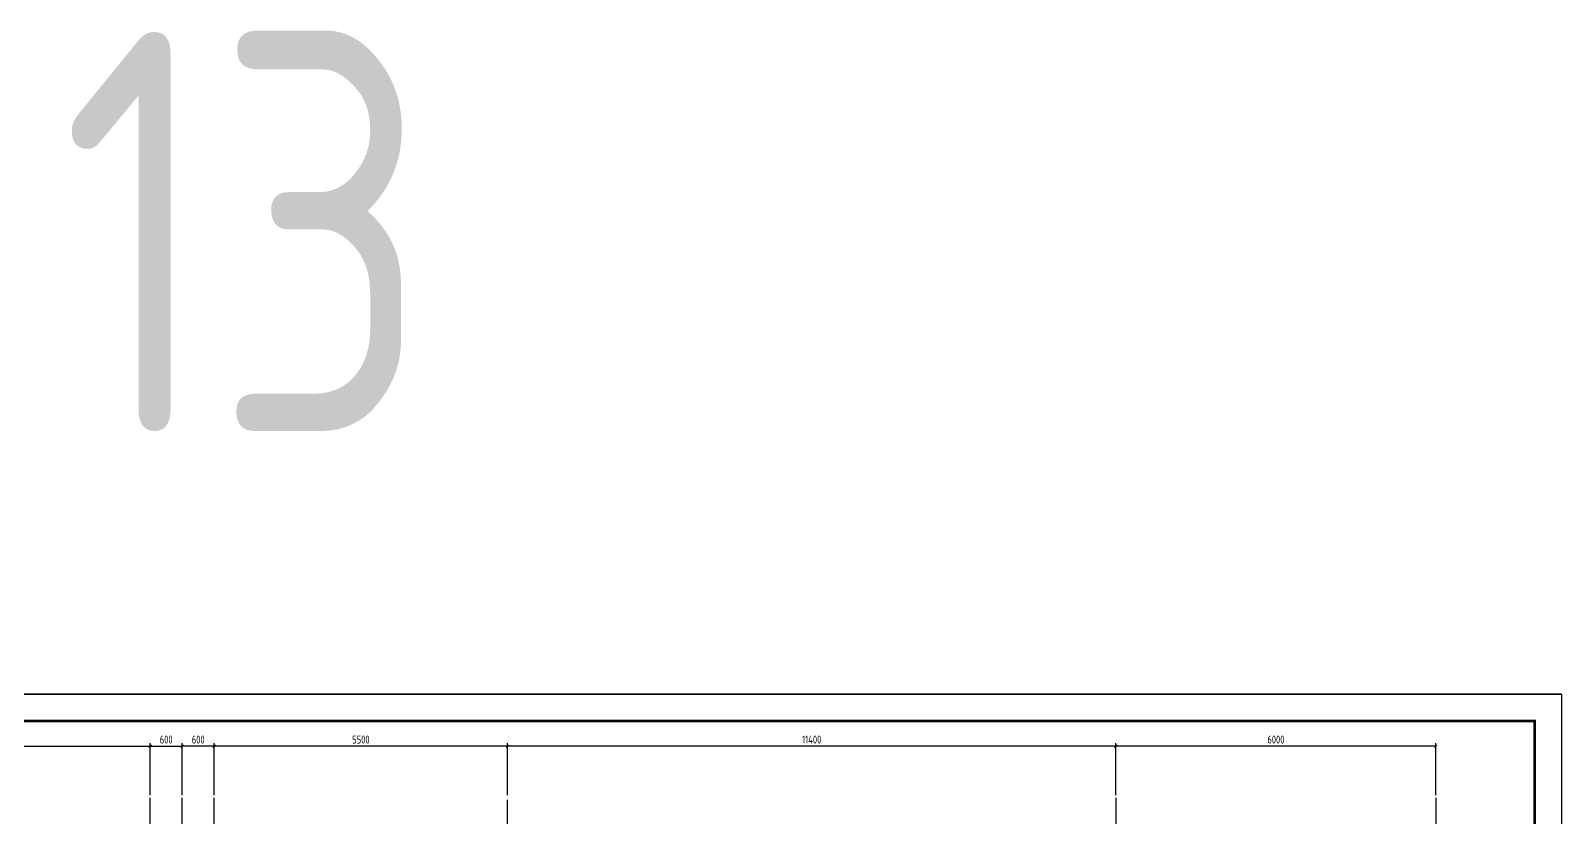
# Model space of a CAD drawing. Header units: millimetres. Extents: x 865490 to 879904, y 39442 to 44891.
# Drawn here: x 878042 to 878616, y 39998 to 40293 of the extents above; entities that cross this region are included whole.
import ezdxf

# ---------------------------------------------------------------- set-up
doc = ezdxf.new("R2010")
doc.units = ezdxf.units.MM
doc.header["$LTSCALE"] = 1000
doc.header["$MEASUREMENT"] = 0
doc.linetypes.add('CENTER', pattern=[2, 1.25, -0.25, 0.25, -0.25])
doc.linetypes.add('DOTE', pattern=[2.42, 2, -0.2, 0.02, -0.2])
for name, color, linetype in [('DIM', 7, 'Continuous'), ('DOTE', 1, 'DOTE'), ('梁集中标注', 2, 'Continuous')]:
    doc.layers.add(name, color=color, linetype=linetype)
doc.styles.add('GBHZ', font='gbenor.shx', dxfattribs={"width": 0.9, "bigfont": 'gbcbig.shx'})
doc.dimstyles.new('Y50', dxfattribs={"dimscale": 0, "dimtxt": 3, "dimasz": 0.01, "dimexe": 1.2, "dimexo": 1, "dimgap": 1, "dimtad": 1, "dimdec": 0, "dimlfac": 50, "dimzin": 0, "dimdsep": 46, "dimtxsty": 'GBHZ', "dimblk1": 'DX', "dimblk2": 'DX', "dimsah": 1, "dimcen": 0.09, "dimdle": 1, "dimadec": 0, "dimazin": 0, "dimtfac": 1, "dimtdec": 0, "dimtix": 1, "dimtmove": 2, "dimatfit": 3, "dimldrblk": 'DX', "dimfxl": 0, "dimtolj": 1, "dimtzin": 0, "dimarcsym": 0})

# ---------------------------------------------------------------- blocks, each defined once
blk = doc.blocks.new('DX')
at = {"color": 0, "linetype": 'ByBlock', "const_width": 40}
blk.add_lwpolyline([(-54, -51), (46, 49)], dxfattribs=at)
blk = doc.blocks.new('*D688')
at = {"layer": 'Defpoints', "color": 0, "transparency": 16777216}
for p in [(878087.06, 40024.47), (877977.06, 40005.16), (878087.06, 40005.16)]:
    blk.add_point(p, dxfattribs=at)
at = {"layer": 'dim', "color": 0, "lineweight": -2, "transparency": 16777216}
for p, q in [((877977.06, 40006.16), (877977.06, 40025.67)), ((878087.06, 40006.16), (878087.06, 40025.67)), ((877977.07, 40024.47), (878087.05, 40024.47))]:
    blk.add_line(p, q, dxfattribs=at)
at = {"layer": 'dim', "color": 0, "lineweight": -2, "transparency": 16777216, "xscale": 0.01, "yscale": 0.01, "zscale": 0.01, "rotation": 180}
blk.add_blockref('DX', (877977.06, 40024.47), dxfattribs=at)
at = {"layer": 'dim', "color": 0, "lineweight": -2, "transparency": 16777216, "xscale": 0.01, "yscale": 0.01, "zscale": 0.01}
blk.add_blockref('DX', (878087.06, 40024.47), dxfattribs=at)
at = {"layer": 'dim', "color": 0, "transparency": 16777216, "insert": (878032.06, 40026.97), "char_height": 3, "attachment_point": 5, "style": 'GBHZ'}
blk.add_mtext('\\A1;5500', dxfattribs=at)
blk = doc.blocks.new('*D689')
at = {"layer": 'Defpoints', "color": 0, "transparency": 16777216}
for p in [(878099.06, 40024.47), (878087.06, 40005.16), (878099.06, 40005.16)]:
    blk.add_point(p, dxfattribs=at)
at = {"layer": 'dim', "color": 0, "lineweight": -2, "transparency": 16777216}
for p, q in [((878087.06, 40006.16), (878087.06, 40025.67)), ((878099.06, 40006.16), (878099.06, 40025.67)), ((878087.07, 40024.47), (878099.05, 40024.47))]:
    blk.add_line(p, q, dxfattribs=at)
at = {"layer": 'dim', "color": 0, "lineweight": -2, "transparency": 16777216, "xscale": 0.01, "yscale": 0.01, "zscale": 0.01, "rotation": 180}
blk.add_blockref('DX', (878087.06, 40024.47), dxfattribs=at)
at = {"layer": 'dim', "color": 0, "lineweight": -2, "transparency": 16777216, "xscale": 0.01, "yscale": 0.01, "zscale": 0.01}
blk.add_blockref('DX', (878099.06, 40024.47), dxfattribs=at)
at = {"layer": 'dim', "color": 0, "transparency": 16777216, "insert": (878093.06, 40026.97), "char_height": 3, "attachment_point": 5, "style": 'GBHZ'}
blk.add_mtext('\\A1;600', dxfattribs=at)
blk = doc.blocks.new('*D672')
at = {"layer": 'Defpoints', "color": 0, "transparency": 16777216}
for p in [(878449.06, 40024.47), (878449.06, 40005.16), (878569.06, 40005.16)]:
    blk.add_point(p, dxfattribs=at)
at = {"layer": 'dim', "color": 0, "lineweight": -2, "transparency": 16777216}
for p, q in [((878449.06, 40006.16), (878449.06, 40025.67)), ((878569.06, 40006.16), (878569.06, 40025.67)), ((878569.05, 40024.47), (878449.07, 40024.47))]:
    blk.add_line(p, q, dxfattribs=at)
at = {"layer": 'dim', "color": 0, "lineweight": -2, "transparency": 16777216, "xscale": 0.01, "yscale": 0.01, "zscale": 0.01, "rotation": 180}
blk.add_blockref('DX', (878449.06, 40024.47), dxfattribs=at)
at = {"layer": 'dim', "color": 0, "lineweight": -2, "transparency": 16777216, "xscale": 0.01, "yscale": 0.01, "zscale": 0.01}
blk.add_blockref('DX', (878569.06, 40024.47), dxfattribs=at)
at = {"layer": 'dim', "color": 0, "transparency": 16777216, "insert": (878509.06, 40026.97), "char_height": 3, "attachment_point": 5, "style": 'GBHZ'}
blk.add_mtext('\\A1;6000', dxfattribs=at)
blk = doc.blocks.new('*D673')
at = {"layer": 'Defpoints', "color": 0, "transparency": 16777216}
for p in [(878221.06, 40024.47), (878221.06, 40005.16), (878449.06, 40005.16)]:
    blk.add_point(p, dxfattribs=at)
at = {"layer": 'dim', "color": 0, "lineweight": -2, "transparency": 16777216}
for p, q in [((878221.06, 40006.16), (878221.06, 40025.67)), ((878449.06, 40006.16), (878449.06, 40025.67)), ((878449.05, 40024.47), (878221.07, 40024.47))]:
    blk.add_line(p, q, dxfattribs=at)
at = {"layer": 'dim', "color": 0, "lineweight": -2, "transparency": 16777216, "xscale": 0.01, "yscale": 0.01, "zscale": 0.01, "rotation": 180}
blk.add_blockref('DX', (878221.06, 40024.47), dxfattribs=at)
at = {"layer": 'dim', "color": 0, "lineweight": -2, "transparency": 16777216, "xscale": 0.01, "yscale": 0.01, "zscale": 0.01}
blk.add_blockref('DX', (878449.06, 40024.47), dxfattribs=at)
at = {"layer": 'dim', "color": 0, "transparency": 16777216, "insert": (878335.06, 40026.97), "char_height": 3, "attachment_point": 5, "style": 'GBHZ'}
blk.add_mtext('\\A1;11400', dxfattribs=at)
blk = doc.blocks.new('*D674')
at = {"layer": 'Defpoints', "color": 0, "transparency": 16777216}
for p in [(878111.06, 40024.47), (878111.06, 40005.16), (878221.06, 40005.16)]:
    blk.add_point(p, dxfattribs=at)
at = {"layer": 'dim', "color": 0, "lineweight": -2, "transparency": 16777216}
for p, q in [((878111.06, 40006.16), (878111.06, 40025.67)), ((878221.06, 40006.16), (878221.06, 40025.67)), ((878221.05, 40024.47), (878111.07, 40024.47))]:
    blk.add_line(p, q, dxfattribs=at)
at = {"layer": 'dim', "color": 0, "lineweight": -2, "transparency": 16777216, "xscale": 0.01, "yscale": 0.01, "zscale": 0.01, "rotation": 180}
blk.add_blockref('DX', (878111.06, 40024.47), dxfattribs=at)
at = {"layer": 'dim', "color": 0, "lineweight": -2, "transparency": 16777216, "xscale": 0.01, "yscale": 0.01, "zscale": 0.01}
blk.add_blockref('DX', (878221.06, 40024.47), dxfattribs=at)
at = {"layer": 'dim', "color": 0, "transparency": 16777216, "insert": (878166.06, 40026.97), "char_height": 3, "attachment_point": 5, "style": 'GBHZ'}
blk.add_mtext('\\A1;5500', dxfattribs=at)
blk = doc.blocks.new('*D675')
at = {"layer": 'Defpoints', "color": 0, "transparency": 16777216}
for p in [(878099.06, 40024.47), (878099.06, 40005.16), (878111.06, 40005.16)]:
    blk.add_point(p, dxfattribs=at)
at = {"layer": 'dim', "color": 0, "lineweight": -2, "transparency": 16777216}
for p, q in [((878099.06, 40006.16), (878099.06, 40025.67)), ((878111.06, 40006.16), (878111.06, 40025.67)), ((878111.05, 40024.47), (878099.07, 40024.47))]:
    blk.add_line(p, q, dxfattribs=at)
at = {"layer": 'dim', "color": 0, "lineweight": -2, "transparency": 16777216, "xscale": 0.01, "yscale": 0.01, "zscale": 0.01, "rotation": 180}
blk.add_blockref('DX', (878099.06, 40024.47), dxfattribs=at)
at = {"layer": 'dim', "color": 0, "lineweight": -2, "transparency": 16777216, "xscale": 0.01, "yscale": 0.01, "zscale": 0.01}
blk.add_blockref('DX', (878111.06, 40024.47), dxfattribs=at)
at = {"layer": 'dim', "color": 0, "transparency": 16777216, "insert": (878105.06, 40026.97), "char_height": 3, "attachment_point": 5, "style": 'GBHZ'}
blk.add_mtext('\\A1;600', dxfattribs=at)

msp = doc.modelspace()

# ---------------------------------------------------------------- linework, layer by layer
at = {"color": 0}
for p, q in [((878616.075, 40043.955), (877564.825, 40043.955)), ((877564.825, 40043.955), (878616.075, 40043.955)), ((878616.075, 40043.955), (878616.075, 39449.955))]:
    msp.add_line(p, q, dxfattribs=at)
at = {"color": 0, "const_width": 1}
msp.add_lwpolyline([(878606.075, 39459.955), (877589.825, 39459.955), (877589.825, 40033.955), (878606.075, 40033.955)], close=True, dxfattribs=at)
at = {"layer": 'DOTE', "linetype": 'CENTER', "ltscale": 0.02}
for p, q in [((878087.064, 39700.89), (878087.064, 40005.161)), ((878099.064, 39668.89), (878099.064, 40005.161)), ((878111.064, 39700.89), (878111.064, 40005.161)), ((878221.064, 39939.37), (878221.064, 40005.161)), ((878449.064, 40005.161), (878449.064, 39927.816)), ((878569.064, 40005.161), (878569.064, 39700.89))]:
    msp.add_line(p, q, dxfattribs=at)

# ---------------------------------------------------------------- texts
at = {"layer": '梁集中标注', "style": 'GBHZ', "width": 0.9}
msp.add_text('13', height=150, dxfattribs=at).set_placement((878053.569, 40142.075))

# ---------------------------------------------------------------- dimensions: what is measured, and where the dimension line sits
at = {"layer": 'dim'}
for base, p1, p2, picture, middle in [((878087.064, 40024.473), (877977.064, 40005.161), (878087.064, 40005.161), '*D688', (878032.064, 40026.973)), ((878099.064, 40024.473), (878087.064, 40005.161), (878099.064, 40005.161), '*D689', (878093.064, 40026.973))]:
    dim = msp.add_linear_dim(base=base, p1=p1, p2=p2, dimstyle='Y50', override={"dimscale": 1}, dxfattribs=at)
    dim.commit()
    dim.dimension.update_dxf_attribs({"geometry": picture, "text_midpoint": middle})
for base, p1, p2, picture, middle in [((878099.064, 40024.473), (878111.064, 40005.161), (878099.064, 40005.161), '*D675', (878105.064, 40026.973)), ((878111.064, 40024.473), (878221.064, 40005.161), (878111.064, 40005.161), '*D674', (878166.064, 40026.973)), ((878221.064, 40024.473), (878449.064, 40005.161), (878221.064, 40005.161), '*D673', (878335.064, 40026.973)), ((878449.064, 40024.473), (878569.064, 40005.161), (878449.064, 40005.161), '*D672', (878509.064, 40026.973))]:
    dim = msp.add_linear_dim(base=base, p1=p1, p2=p2, angle=180, dimstyle='Y50', override={"dimscale": 1}, dxfattribs=at)
    dim.commit()
    dim.dimension.update_dxf_attribs({"geometry": picture, "text_midpoint": middle})

doc.saveas('drawing.dxf')
